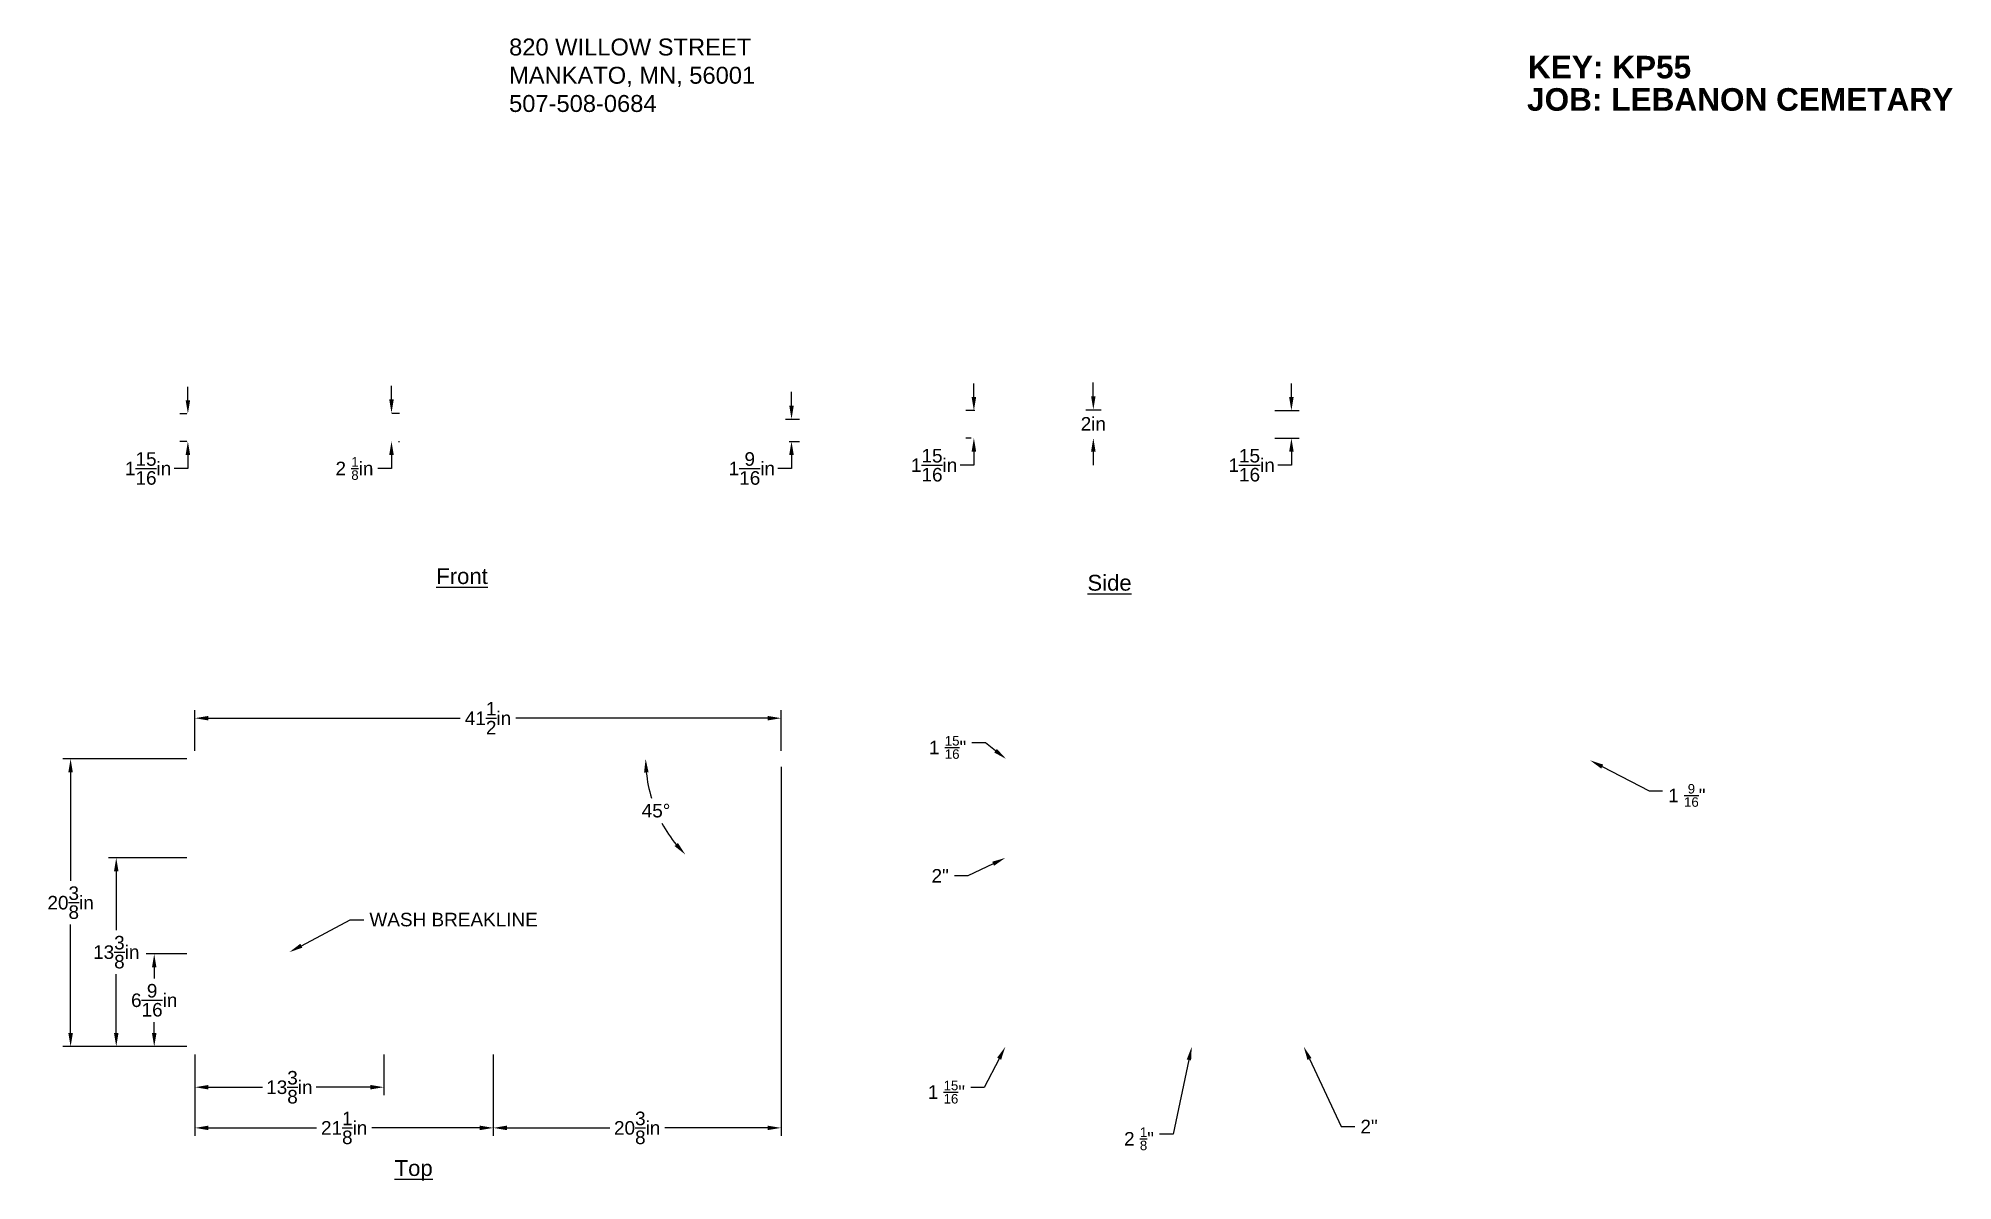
# Paper-space layout 'kp55' of a CAD drawing. Header units: inches. Extents: x 0 to 16.9, y 0.6 to 10.7.
import ezdxf
from ezdxf import colors
from ezdxf.entities.mleader import LeaderData, LeaderLine
from ezdxf.math import Vec2, Vec3

# ---------------------------------------------------------------- set-up
doc = ezdxf.new("R2010")
doc.units = ezdxf.units.IN
doc.header["$LTSCALE"] = 0.75
doc.header["$MEASUREMENT"] = 0
doc.layers.add('Annotations', color=7, linetype='Continuous', lineweight=25)
doc.layers.add('Dimensions', color=7, linetype='Continuous', lineweight=25)
doc.styles.get("Standard").update_dxf_attribs({"font": 'arial.ttf'})
doc.dimstyles.get("Standard").update_dxf_attribs({"dimtxt": 0.12, "dimasz": 0.12, "dimexe": 0.07, "dimexo": 0.07, "dimgap": 0.05, "dimtad": 0, "dimtih": 1, "dimtoh": 1, "dimdec": 4, "dimzin": 12, "dimdsep": 46, "dimlunit": 5, "dimtxsty": 'Standard', "dimcen": 0, "dimclrd": 256, "dimclre": 256, "dimclrt": 256, "dimazin": 3, "dimtp": 0.01, "dimtm": 0.01, "dimtfac": 1, "dimtdec": 4, "dimtofl": 0, "dimtmove": 0, "dimatfit": 3, "dimfxl": 1, "dimtolj": 1, "dimtzin": 12, "dimarcsym": 1})

# ---------------------------------------------------------------- blocks, each defined once
blk = doc.blocks.new('*D51')
at = {"layer": 'Defpoints', "color": 0, "lineweight": 25, "transparency": 16777216}
for p in [(6.525, 7.358), (6.556, 7.161), (6.648, 7.161)]:
    blk.add_point(p, dxfattribs=at)
at = {"layer": 'Dimensions', "lineweight": -2, "transparency": 16777216}
for p, q in [((6.648, 7.478), (6.648, 7.598)), ((6.595, 7.358), (6.718, 7.358)), ((6.626, 7.161), (6.718, 7.161)), ((6.648, 7.041), (6.648, 6.921)), ((6.648, 6.921), (6.528, 6.921))]:
    blk.add_line(p, q, dxfattribs=at)
at = {"layer": 'Dimensions', "lineweight": 25, "transparency": 16777216}
for points in [[(6.628, 7.478), (6.668, 7.478), (6.648, 7.358)], [(6.628, 7.041), (6.668, 7.041), (6.648, 7.161)]]:
    blk.add_solid(points, dxfattribs=at)
at = {"layer": 'Dimensions', "lineweight": 25, "transparency": 16777216, "insert": (6.297, 6.921), "char_height": 0.12, "attachment_point": 5}
blk.add_mtext('\\A1;1{\\H1x;\\S9/16;}in', dxfattribs=at)
blk = doc.blocks.new('*D52')
at = {"layer": 'Defpoints', "color": 0, "lineweight": 25, "transparency": 16777216}
for p in [(3.04, 7.412), (3.1, 7.161), (3.108, 7.161)]:
    blk.add_point(p, dxfattribs=at)
at = {"layer": 'Dimensions', "lineweight": -2, "transparency": 16777216}
for p, q in [((3.108, 7.532), (3.108, 7.652)), ((3.11, 7.412), (3.178, 7.412)), ((3.17, 7.161), (3.178, 7.161)), ((3.108, 7.041), (3.108, 6.921)), ((3.108, 6.921), (2.988, 6.921))]:
    blk.add_line(p, q, dxfattribs=at)
at = {"layer": 'Dimensions', "lineweight": 25, "transparency": 16777216}
for points in [[(3.088, 7.532), (3.128, 7.532), (3.108, 7.412)], [(3.088, 7.041), (3.128, 7.041), (3.108, 7.161)]]:
    blk.add_solid(points, dxfattribs=at)
at = {"layer": 'Dimensions', "lineweight": 25, "transparency": 16777216, "insert": (2.78, 6.921), "char_height": 0.12, "attachment_point": 5}
blk.add_mtext('\\A1;2 {\\H0.7x;\\S1/8;}in', dxfattribs=at)
blk = doc.blocks.new('*D53')
at = {"layer": 'Defpoints', "color": 0, "lineweight": 25, "transparency": 16777216}
for p in [(1.368, 7.405), (1.306, 7.161), (1.368, 7.161)]:
    blk.add_point(p, dxfattribs=at)
at = {"layer": 'Dimensions', "lineweight": -2, "transparency": 16777216}
for p, q in [((1.306, 7.525), (1.306, 7.645)), ((1.298, 7.405), (1.236, 7.405)), ((1.298, 7.161), (1.236, 7.161)), ((1.306, 7.041), (1.306, 6.921)), ((1.306, 6.921), (1.186, 6.921))]:
    blk.add_line(p, q, dxfattribs=at)
at = {"layer": 'Dimensions', "lineweight": 25, "transparency": 16777216}
for points in [[(1.286, 7.525), (1.326, 7.525), (1.306, 7.405)], [(1.286, 7.041), (1.326, 7.041), (1.306, 7.161)]]:
    blk.add_solid(points, dxfattribs=at)
at = {"layer": 'Dimensions', "lineweight": 25, "transparency": 16777216, "insert": (0.954, 6.921), "char_height": 0.12, "attachment_point": 5}
blk.add_mtext('\\A1;1{\\H1x;\\S15/16;}in', dxfattribs=at)
blk = doc.blocks.new('*D54')
at = {"layer": 'Defpoints', "color": 0, "lineweight": 25, "transparency": 16777216}
for p in [(10.856, 7.433), (10.856, 7.19), (11.072, 7.19)]:
    blk.add_point(p, dxfattribs=at)
at = {"layer": 'Dimensions', "lineweight": -2, "transparency": 16777216}
for p, q in [((11.072, 7.553), (11.072, 7.673)), ((10.926, 7.433), (11.142, 7.433)), ((10.926, 7.19), (11.142, 7.19)), ((11.072, 6.95), (10.952, 6.95)), ((11.072, 7.07), (11.072, 6.95))]:
    blk.add_line(p, q, dxfattribs=at)
at = {"layer": 'Dimensions', "lineweight": 25, "transparency": 16777216}
for points in [[(11.052, 7.553), (11.092, 7.553), (11.072, 7.433)], [(11.052, 7.07), (11.092, 7.07), (11.072, 7.19)]]:
    blk.add_solid(points, dxfattribs=at)
at = {"layer": 'Dimensions', "lineweight": 25, "transparency": 16777216, "insert": (10.72, 6.95), "char_height": 0.12, "attachment_point": 5}
blk.add_mtext('\\A1;1{\\H1x;\\S15/16;}in', dxfattribs=at)
blk = doc.blocks.new('*D55')
at = {"layer": 'Defpoints', "color": 0, "lineweight": 25, "transparency": 16777216}
for p in [(9.184, 7.441), (9.319, 7.19), (9.319, 7.19)]:
    blk.add_point(p, dxfattribs=at)
at = {"layer": 'Dimensions', "lineweight": -2, "transparency": 16777216}
for p, q in [((9.319, 7.561), (9.319, 7.681)), ((9.254, 7.441), (9.389, 7.441)), ((9.319, 7.07), (9.319, 6.95))]:
    blk.add_line(p, q, dxfattribs=at)
at = {"layer": 'Dimensions', "lineweight": 25, "transparency": 16777216}
for points in [[(9.299, 7.561), (9.339, 7.561), (9.319, 7.441)], [(9.299, 7.07), (9.339, 7.07), (9.319, 7.19)]]:
    blk.add_solid(points, dxfattribs=at)
at = {"layer": 'Dimensions', "lineweight": 25, "transparency": 16777216, "insert": (9.319, 7.316), "char_height": 0.12, "attachment_point": 5}
blk.add_mtext('\\A1;2in', dxfattribs=at)
blk = doc.blocks.new('*D56')
at = {"layer": 'Defpoints', "color": 0, "lineweight": 25, "transparency": 16777216}
for p in [(8.34, 7.433), (8.262, 7.19), (8.309, 7.19)]:
    blk.add_point(p, dxfattribs=at)
at = {"layer": 'Dimensions', "lineweight": -2, "transparency": 16777216}
for p, q in [((8.262, 7.553), (8.262, 7.673)), ((8.27, 7.433), (8.192, 7.433)), ((8.239, 7.19), (8.192, 7.19)), ((8.262, 6.95), (8.142, 6.95)), ((8.262, 7.07), (8.262, 6.95))]:
    blk.add_line(p, q, dxfattribs=at)
at = {"layer": 'Dimensions', "lineweight": 25, "transparency": 16777216}
for points in [[(8.242, 7.553), (8.282, 7.553), (8.262, 7.433)], [(8.242, 7.07), (8.282, 7.07), (8.262, 7.19)]]:
    blk.add_solid(points, dxfattribs=at)
at = {"layer": 'Dimensions', "lineweight": 25, "transparency": 16777216, "insert": (7.91, 6.95), "char_height": 0.12, "attachment_point": 5}
blk.add_mtext('\\A1;1{\\H1x;\\S15/16;}in', dxfattribs=at)
blk = doc.blocks.new('*D57')
at = {"layer": 'Defpoints', "color": 0, "lineweight": 25, "transparency": 16777216}
for p in [(1.368, 4.71), (1.368, 4.35), (6.556, 4.35)]:
    blk.add_point(p, dxfattribs=at)
at = {"layer": 'Dimensions', "lineweight": -2, "transparency": 16777216}
for p, q in [((1.368, 4.42), (1.368, 4.78)), ((6.556, 4.42), (6.556, 4.78)), ((1.488, 4.71), (3.717, 4.71)), ((6.436, 4.71), (4.208, 4.71))]:
    blk.add_line(p, q, dxfattribs=at)
at = {"layer": 'Dimensions', "lineweight": 25, "transparency": 16777216}
for points in [[(1.488, 4.73), (1.488, 4.69), (1.368, 4.71)], [(6.436, 4.73), (6.436, 4.69), (6.556, 4.71)]]:
    blk.add_solid(points, dxfattribs=at)
at = {"layer": 'Dimensions', "lineweight": 25, "transparency": 16777216, "insert": (3.962, 4.71), "char_height": 0.12, "attachment_point": 5}
blk.add_mtext('\\A1;41{\\H1x;\\S1/2;}in', dxfattribs=at)
blk = doc.blocks.new('*D58')
at = {"layer": 'Defpoints', "color": 0, "lineweight": 25, "transparency": 16777216}
for p in [(1.368, 4.35), (0.268, 1.803), (1.368, 1.803)]:
    blk.add_point(p, dxfattribs=at)
at = {"layer": 'Dimensions', "lineweight": -2, "transparency": 16777216}
for p, q in [((1.298, 4.35), (0.198, 4.35)), ((0.268, 4.23), (0.268, 3.27)), ((0.268, 1.923), (0.268, 2.883)), ((1.298, 1.803), (0.198, 1.803))]:
    blk.add_line(p, q, dxfattribs=at)
at = {"layer": 'Dimensions', "lineweight": 25, "transparency": 16777216}
for points in [[(0.248, 4.23), (0.288, 4.23), (0.268, 4.35)], [(0.248, 1.923), (0.288, 1.923), (0.268, 1.803)]]:
    blk.add_solid(points, dxfattribs=at)
at = {"layer": 'Dimensions', "lineweight": 25, "transparency": 16777216, "insert": (0.268, 3.077), "char_height": 0.12, "attachment_point": 5}
blk.add_mtext('\\A1;20{\\H1x;\\S3/8;}in', dxfattribs=at)
blk = doc.blocks.new('*D60')
at = {"layer": 'Defpoints', "color": 0, "lineweight": 25, "transparency": 16777216}
for p in [(1.368, 2.623), (1.008, 1.803), (1.368, 1.803)]:
    blk.add_point(p, dxfattribs=at)
at = {"layer": 'Dimensions', "lineweight": -2, "transparency": 16777216}
for p, q in [((1.298, 2.623), (0.938, 2.623)), ((1.008, 2.503), (1.008, 2.407)), ((1.008, 1.923), (1.008, 2.019)), ((1.298, 1.803), (0.938, 1.803))]:
    blk.add_line(p, q, dxfattribs=at)
at = {"layer": 'Dimensions', "lineweight": 25, "transparency": 16777216}
for points in [[(0.988, 2.503), (1.028, 2.503), (1.008, 2.623)], [(0.988, 1.923), (1.028, 1.923), (1.008, 1.803)]]:
    blk.add_solid(points, dxfattribs=at)
at = {"layer": 'Dimensions', "lineweight": 25, "transparency": 16777216, "insert": (1.008, 2.213), "char_height": 0.12, "attachment_point": 5}
blk.add_mtext('\\A1;6{\\H1x;\\S9/16;}in', dxfattribs=at)
blk = doc.blocks.new('*D61')
at = {"layer": 'Defpoints', "color": 0, "lineweight": 25, "transparency": 16777216}
for p in [(1.368, 3.475), (0.672, 1.803), (1.368, 1.803)]:
    blk.add_point(p, dxfattribs=at)
at = {"layer": 'Dimensions', "lineweight": -2, "transparency": 16777216}
for p, q in [((1.298, 3.475), (0.602, 3.475)), ((0.672, 3.355), (0.672, 2.833)), ((0.672, 1.923), (0.672, 2.445)), ((1.298, 1.803), (0.602, 1.803))]:
    blk.add_line(p, q, dxfattribs=at)
at = {"layer": 'Dimensions', "lineweight": 25, "transparency": 16777216}
for points in [[(0.652, 3.355), (0.692, 3.355), (0.672, 3.475)], [(0.652, 1.923), (0.692, 1.923), (0.672, 1.803)]]:
    blk.add_solid(points, dxfattribs=at)
at = {"layer": 'Dimensions', "lineweight": 25, "transparency": 16777216, "insert": (0.672, 2.639), "char_height": 0.12, "attachment_point": 5}
blk.add_mtext('\\A1;13{\\H1x;\\S3/8;}in', dxfattribs=at)
blk = doc.blocks.new('*D62')
at = {"layer": 'Defpoints', "color": 0, "lineweight": 25, "transparency": 16777216}
for p in [(1.368, 1.803), (3.04, 1.803), (3.04, 1.443)]:
    blk.add_point(p, dxfattribs=at)
at = {"layer": 'Dimensions', "lineweight": -2, "transparency": 16777216}
for p, q in [((1.368, 1.733), (1.368, 1.373)), ((3.04, 1.733), (3.04, 1.373)), ((1.488, 1.443), (1.967, 1.443)), ((2.92, 1.443), (2.441, 1.443))]:
    blk.add_line(p, q, dxfattribs=at)
at = {"layer": 'Dimensions', "lineweight": 25, "transparency": 16777216}
for points in [[(1.488, 1.463), (1.488, 1.423), (1.368, 1.443)], [(2.92, 1.463), (2.92, 1.423), (3.04, 1.443)]]:
    blk.add_solid(points, dxfattribs=at)
at = {"layer": 'Dimensions', "lineweight": 25, "transparency": 16777216, "insert": (2.204, 1.443), "char_height": 0.12, "attachment_point": 5}
blk.add_mtext('\\A1;13{\\H1x;\\S3/8;}in', dxfattribs=at)
blk = doc.blocks.new('*D63')
at = {"layer": 'Defpoints', "color": 0, "lineweight": 25, "transparency": 16777216}
for p in [(1.368, 1.803), (4.009, 1.803), (4.009, 1.083)]:
    blk.add_point(p, dxfattribs=at)
at = {"layer": 'Dimensions', "lineweight": -2, "transparency": 16777216}
for p, q in [((1.368, 1.733), (1.368, 1.013)), ((4.009, 1.733), (4.009, 1.013)), ((1.488, 1.083), (2.445, 1.083)), ((3.889, 1.083), (2.933, 1.083))]:
    blk.add_line(p, q, dxfattribs=at)
at = {"layer": 'Dimensions', "lineweight": 25, "transparency": 16777216}
for points in [[(1.488, 1.103), (1.488, 1.063), (1.368, 1.083)], [(3.889, 1.103), (3.889, 1.063), (4.009, 1.083)]]:
    blk.add_solid(points, dxfattribs=at)
at = {"layer": 'Dimensions', "lineweight": 25, "transparency": 16777216, "insert": (2.689, 1.083), "char_height": 0.12, "attachment_point": 5}
blk.add_mtext('\\A1;21{\\H1x;\\S1/8;}in', dxfattribs=at)
blk = doc.blocks.new('*D64')
at = {"layer": 'Defpoints', "color": 0, "lineweight": 25, "transparency": 16777216}
for p in [(6.556, 4.35), (4.009, 1.803), (4.009, 1.083)]:
    blk.add_point(p, dxfattribs=at)
at = {"layer": 'Dimensions', "lineweight": -2, "transparency": 16777216}
for p, q in [((6.556, 4.28), (6.556, 1.013)), ((4.009, 1.733), (4.009, 1.013)), ((4.129, 1.083), (5.039, 1.083)), ((6.436, 1.083), (5.526, 1.083))]:
    blk.add_line(p, q, dxfattribs=at)
at = {"layer": 'Dimensions', "lineweight": 25, "transparency": 16777216}
for points in [[(4.129, 1.103), (4.129, 1.063), (4.009, 1.083)], [(6.436, 1.103), (6.436, 1.063), (6.556, 1.083)]]:
    blk.add_solid(points, dxfattribs=at)
at = {"layer": 'Dimensions', "lineweight": 25, "transparency": 16777216, "insert": (5.282, 1.083), "char_height": 0.12, "attachment_point": 5}
blk.add_mtext('\\A1;20{\\H1x;\\S3/8;}in', dxfattribs=at)
blk = doc.blocks.new('*D65')
at = {"layer": 'Defpoints', "color": 0, "lineweight": 25, "transparency": 16777216}
for p in [(1.368, 4.35), (6.525, 4.319), (6.556, 4.35), (5.398, 4.04), (4.009, 1.803)]:
    blk.add_point(p, dxfattribs=at)
at = {"layer": 'Dimensions', "lineweight": -2, "transparency": 16777216}
for start, end in [(185.7389, 196.8611), (208.3799, 219.2611)]:
    blk.add_arc((6.556, 4.35), 1.199, start, end, dxfattribs=at)
at = {"layer": 'Dimensions', "lineweight": 25, "transparency": 16777216}
for points in [[(5.343, 4.229), (5.383, 4.231), (5.357, 4.35)], [(5.643, 3.605), (5.613, 3.578), (5.708, 3.503)]]:
    blk.add_solid(points, dxfattribs=at)
at = {"layer": 'Dimensions', "lineweight": 25, "transparency": 16777216, "insert": (5.449, 3.891), "char_height": 0.12, "attachment_point": 5}
blk.add_mtext('\\A1;45°', dxfattribs=at)

psp = doc.layouts.new('kp55')

# ---------------------------------------------------------------- texts
at = {"layer": 'Annotations', "lineweight": 25, "attachment_point": 1}
for s, width, heights, insert, char_height in [('820 WILLOW STREET\\PMANKATO, MN, 56001\\P507-508-0684', 3.69050371, [0.705063], (4.148649, 10.72739), 0.15), ('{\\fArial|b1|i0|c0|p34;KEY: KP55}', 3.64054962, [0], (13.165652, 10.574293), 0.2), ('{\\fArial|b1|i0|c0|p34;JOB: LEBANON CEMETARY}', 4.0282842, [0.300005], (13.157357, 10.288264), 0.2), ('{\\LFront}', 1.80073317, [0], (3.503734, 6.038037), 0.14), ('{\\LSide}', 1.57375004, [0], (9.266834, 5.979161), 0.14), ('{\\LTop}', 0.98359372, [0], (3.13563, 0.797387), 0.14)]:
    psp.add_mtext_dynamic_manual_height_columns(s, width=width, gutter_width=0.6, heights=heights, dxfattribs=dict(at, insert=insert, char_height=char_height))

# ---------------------------------------------------------------- dimensions: what is measured, and where the dimension line sits
at = {"layer": 'Dimensions', "lineweight": 25}
for p1, p2, distance, picture, middle in [((1.368425, 7.404554), (1.368425, 7.161416), -0.062305, '*D53', (0.954401, 6.921416)), ((10.855536, 7.432999), (10.855536, 7.190132), 0.216211, '*D54', (10.720028, 6.950132)), ((6.555925, 4.350065), (1.368425, 4.350065), -0.36, '*D57', (3.962175, 4.710065)), ((1.368425, 3.474799), (1.368425, 1.80319), -0.696559, '*D61', (0.671867, 2.638994)), ((1.368425, 2.622689), (1.368425, 1.80319), -0.36, '*D60', (1.008425, 2.212939)), ((1.368425, 1.80319), (3.040034, 1.80319), -0.36, '*D62', (2.20423, 1.44319)), ((1.368425, 1.80319), (4.00905, 1.80319), -0.72, '*D63', (2.688738, 1.08319))]:
    dim = psp.add_aligned_dim(p1=p1, p2=p2, distance=distance, dimstyle='Standard', override={"dimlfac": -8, "dimpost": 'in', "dimclrd": 256, "dimclre": 256}, dxfattribs=at)
    dim.commit()
    dim.dimension.update_dxf_attribs({"geometry": picture, "text_midpoint": middle})
dim = psp.add_linear_dim(base=(3.107635, 7.161416), p1=(3.040034, 7.412162), p2=(3.100274, 7.161416), angle=90, text='2 {\\H0.7x;\\S1/8;}in', dimstyle='Standard', override={"dimlfac": -8, "dimpost": 'in'}, dxfattribs=at)
dim.commit()
dim.dimension.update_dxf_attribs({"geometry": '*D52', "text_midpoint": (2.780235, 6.921416), "dimtype": 160})
for base, p1, p2, angle, picture, middle in [((8.261877, 7.190132), (8.33991, 7.432787), (8.308661, 7.190132), 90, '*D56', (7.910158, 6.950132)), ((9.319124, 7.190132), (9.183927, 7.440878), (9.319124, 7.190132), 90, '*D55', (9.319124, 7.315505)), ((6.648386, 7.161416), (6.524676, 7.358033), (6.555925, 7.161416), 270, '*D51', (6.297158, 6.921416))]:
    dim = psp.add_linear_dim(base=base, p1=p1, p2=p2, angle=angle, dimstyle='Standard', override={"dimlfac": -8, "dimpost": 'in', "dimclrd": 256, "dimclre": 256}, dxfattribs=at)
    dim.commit()
    dim.dimension.update_dxf_attribs({"geometry": picture, "text_midpoint": middle})
dim = psp.add_linear_dim(base=(0.268279, 1.80319), p1=(1.368425, 4.350065), p2=(1.368425, 1.80319), angle=270, dimstyle='Standard', override={"dimlfac": -8, "dimpost": 'in'}, dxfattribs=at)
dim.commit()
dim.dimension.update_dxf_attribs({"geometry": '*D58', "text_midpoint": (0.268279, 3.076627), "dimtype": 161})
dim = psp.add_angular_dim_2l(base=(5.398218, 4.039858), line1=((6.524676, 4.318816), (4.00905, 1.80319)), line2=((6.555925, 4.350065), (1.368425, 4.350065)), dimstyle='Standard', override={"dimpost": ''}, dxfattribs=at)
dim.commit()
dim.dimension.update_dxf_attribs({"geometry": '*D65', "text_midpoint": (5.448612, 3.891401)})
dim = psp.add_linear_dim(base=(4.00905, 1.08319), p1=(6.555925, 4.350065), p2=(4.00905, 1.80319), dimstyle='Standard', override={"dimlfac": -8, "dimpost": 'in', "dimclrd": 256, "dimclre": 256}, dxfattribs=at)
dim.commit()
dim.dimension.update_dxf_attribs({"geometry": '*D64', "text_midpoint": (5.282488, 1.08319)})

# ---------------------------------------------------------------- leaders
at = {"layer": 'Annotations', "lineweight": 25}
ml = psp.add_multileader_mtext('Standard', dxfattribs=at)
ml.set_content('\\A1;1 {\\H0.7x;\\S15/16;}"', color=256)
ml.set_leader_properties()
ml.build(insert=Vec2(0, 0))
ml.multileader.update_dxf_attribs({"dogleg_length": 0.12, "arrow_head_size": 0.12})
ctx = ml.context
ctx.base_point, ctx.char_height, ctx.arrow_head_size, ctx.landing_gap_size, ctx.plane_origin = Vec3(7.852517, 4.491909), 0.12, 0.12, 0.05, Vec3(8.5479, 4.348624)
ctx.text_align_type = 2
notes = []
notes.append((ctx, [(0, (1, 1, 0), (8.364389, 4.491909), (-1, 0), 0.12, [(0, [(8.5479, 4.348624)], 0, [])])]))
ctx.mtext.insert, ctx.mtext.alignment, ctx.mtext.flow_direction = Vec3(8.194389, 4.551909), 3, 5
ml = psp.add_multileader_mtext('Standard', dxfattribs=at)
ml.set_content('\\A1;1 {\\H0.7x;\\S9/16;}"', color=256)
ml.set_leader_properties()
ml.build(insert=Vec2(0, 0))
ml.multileader.update_dxf_attribs({"dogleg_length": 0.12, "arrow_head_size": 0.12})
ctx = ml.context
ctx.base_point, ctx.char_height, ctx.arrow_head_size, ctx.landing_gap_size, ctx.plane_origin = Vec3(14.356739, 4.067252), 0.12, 0.12, 0.05, Vec3(13.71596, 4.336724)
notes.append((ctx, [(0, (1, 1, 0), (14.236739, 4.067252), (1, 0), 0.12, [(0, [(13.71596, 4.336724)], 0, [])])]))
ctx.mtext.insert, ctx.mtext.flow_direction = Vec3(14.406739, 4.127252), 5
ml = psp.add_multileader_mtext('Standard', dxfattribs=at)
ml.set_content('2"', color=256)
ml.set_leader_properties()
ml.build(insert=Vec2(0, 0))
ml.multileader.update_dxf_attribs({"dogleg_length": 0.12, "arrow_head_size": 0.12})
ctx = ml.context
ctx.base_point, ctx.char_height, ctx.arrow_head_size, ctx.landing_gap_size, ctx.plane_origin = Vec3(7.849881, 3.314451), 0.12, 0.12, 0.05, Vec3(8.54036, 3.473358)
ctx.text_align_type = 2
notes.append((ctx, [(0, (1, 1, 0), (8.209853, 3.314451), (-1, 0), 0.12, [(0, [(8.54036, 3.473358)], 0, [])])]))
ctx.mtext.insert, ctx.mtext.alignment, ctx.mtext.flow_direction = Vec3(8.039853, 3.374451), 3, 5
ml = psp.add_multileader_mtext('Standard', dxfattribs=at)
ml.set_content('WASH BREAKLINE', color=256)
ml.set_leader_properties()
ml.build(insert=Vec2(0, 0))
ml.multileader.update_dxf_attribs({"dogleg_length": 0.12, "arrow_head_size": 0.12})
ctx = ml.context
ctx.base_point, ctx.char_height, ctx.arrow_head_size, ctx.landing_gap_size, ctx.plane_origin = Vec3(2.862772, 2.926233), 0.12, 0.12, 0.05, Vec3(1.924695, 2.918529)
notes.append((ctx, [(0, (1, 1, 0), (2.742772, 2.926233), (1, 0), 0.12, [(0, [(2.20423, 2.638994)], 0, [])])]))
ctx.mtext.insert, ctx.mtext.flow_direction = Vec3(2.912772, 2.987257), 5
ml = psp.add_multileader_mtext('Standard', dxfattribs=at)
ml.set_content('\\A1;1 {\\H0.7x;\\S15/16;}"', color=256)
ml.set_leader_properties()
ml.build(insert=Vec2(0, 0))
ml.multileader.update_dxf_attribs({"dogleg_length": 0.12, "arrow_head_size": 0.12})
ctx = ml.context
ctx.base_point, ctx.char_height, ctx.arrow_head_size, ctx.landing_gap_size, ctx.plane_origin = Vec3(7.841748, 1.440204), 0.12, 0.12, 0.05, Vec3(8.54036, 1.801749)
ctx.text_align_type = 2
notes.append((ctx, [(0, (1, 1, 0), (8.35362, 1.440204), (-1, 0), 0.12, [(0, [(8.54036, 1.801749)], 0, [])])]))
ctx.mtext.insert, ctx.mtext.alignment, ctx.mtext.flow_direction = Vec3(8.18362, 1.500204), 3, 5
ml = psp.add_multileader_mtext('Standard', dxfattribs=at)
ml.set_content('\\A1;2 {\\H0.7x;\\S1/8;}"', color=256)
ml.set_leader_properties()
ml.build(insert=Vec2(0, 0))
ml.multileader.update_dxf_attribs({"dogleg_length": 0.12, "arrow_head_size": 0.12})
ctx = ml.context
ctx.base_point, ctx.char_height, ctx.arrow_head_size, ctx.landing_gap_size, ctx.plane_origin = Vec3(9.558131, 1.027093), 0.12, 0.12, 0.05, Vec3(10.18984, 1.801749)
ctx.text_align_type = 2
notes.append((ctx, [(0, (1, 1, 0), (10.025646, 1.027093), (-1, 0), 0.12, [(0, [(10.18984, 1.801749)], 0, [])])]))
ctx.mtext.insert, ctx.mtext.alignment, ctx.mtext.flow_direction = Vec3(9.855646, 1.087093), 3, 5
ml = psp.add_multileader_mtext('Standard', dxfattribs=at)
ml.set_content('2"', color=256)
ml.set_leader_properties()
ml.build(insert=Vec2(0, 0))
ml.multileader.update_dxf_attribs({"dogleg_length": 0.12, "arrow_head_size": 0.12})
ctx = ml.context
ctx.base_point, ctx.char_height, ctx.arrow_head_size, ctx.landing_gap_size, ctx.plane_origin = Vec3(11.63305, 1.094652), 0.12, 0.12, 0.05, Vec3(11.180985, 1.801749)
notes.append((ctx, [(0, (1, 1, 0), (11.51305, 1.094652), (1, 0), 0.12, [(0, [(11.180985, 1.801749)], 0, [])])]))
ctx.mtext.insert, ctx.mtext.flow_direction = Vec3(11.68305, 1.154652), 5
for ctx, leaders in notes:
    for number, flags, end, landing, length, lines in leaders:
        leader = LeaderData()
        leader.index, (leader.has_last_leader_line, leader.has_dogleg_vector, leader.attachment_direction) = number, flags
        leader.last_leader_point, leader.dogleg_vector, leader.dogleg_length = Vec3(end), Vec3(landing), length
        for number, points, colour, breaks in lines:
            line = LeaderLine()
            line.index, line.vertices, line.color, line.breaks = number, Vec3.list(points), colors.encode_raw_color(colour), breaks
            leader.lines.append(line)
        ctx.leaders.append(leader)

doc.saveas('drawing.dxf')
